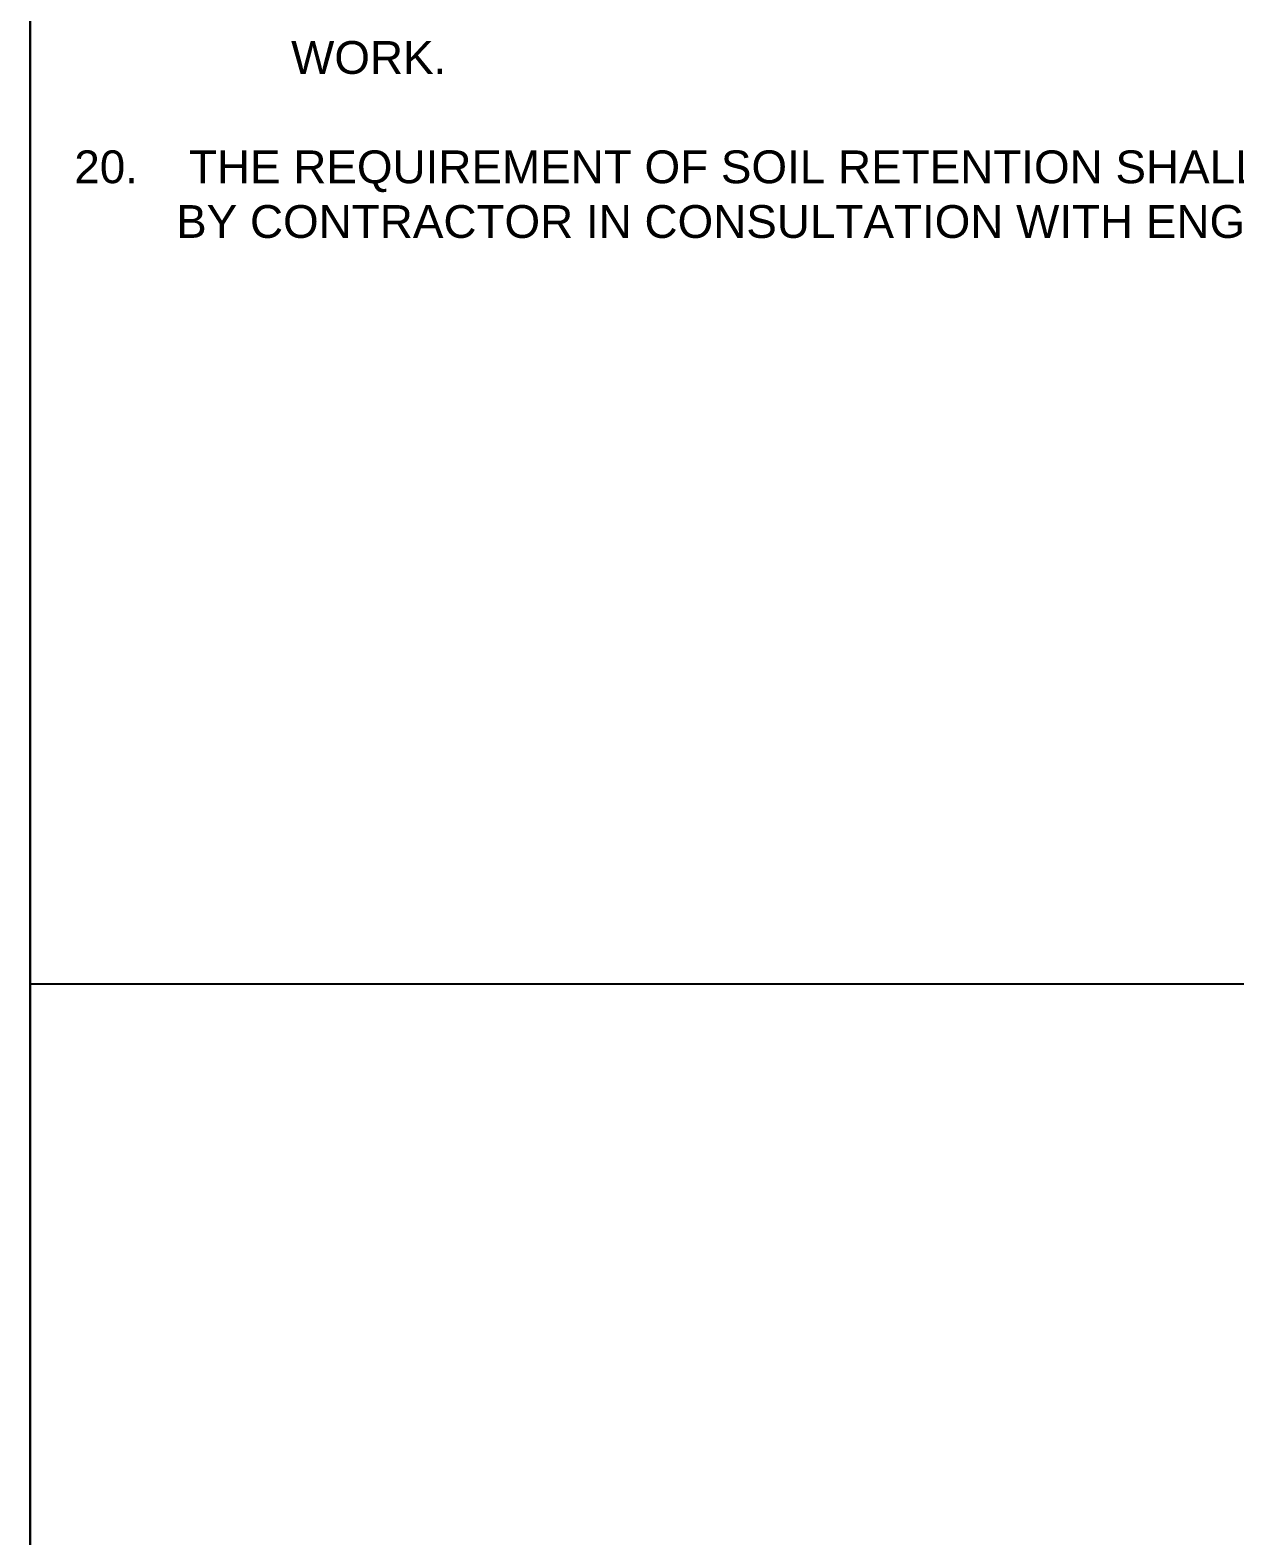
# Model space of a CAD drawing. Header units: inches. Extents: x 1789308 to 1948517, y 1504002 to 1708835.
# Drawn here: x 1901006 to 1907967, y 1556273 to 1564970 of the extents above; entities that cross this region are included whole.
import ezdxf

# ---------------------------------------------------------------- set-up
doc = ezdxf.new("R2010")
doc.units = ezdxf.units.IN
doc.header["$LTSCALE"] = 0.015
doc.header["$MEASUREMENT"] = 0
doc.layers.add('FORMAT - STR', color=7, linetype='Continuous', lineweight=25)
doc.layers.add('TITLE', color=7, linetype='Continuous')
doc.styles.add('PRADEEP - STR', font='swissel.ttf')

# ---------------------------------------------------------------- blocks, each defined once
blk = doc.blocks.new('STRUCTURAL NOTES')
at = {"layer": 'FORMAT - STR'}
for p, q in [((0, 0), (0, -23.0235)), ((0, -23.0235), (10.0585, -23.0235))]:
    blk.add_line(p, q, dxfattribs=at)
at = {"layer": 'FORMAT - STR', "style": 'PRADEEP - STR'}
for s, p in [('WORK.', (1.0742, -19.28)), ('20.    THE REQUIREMENT OF SOIL RETENTION SHALL BE DECIDED BASED ON SITE CONDITION', (0.1819, -19.73)), ('        BY CONTRACTOR IN CONSULTATION WITH ENGINEER IN -CHARGE.', (0.1819, -19.955))]:
    blk.add_text(s, height=0.135, dxfattribs=at).set_placement(p)

msp = doc.modelspace()

# ---------------------------------------------------------------- linework, layer by layer
at = {"layer": 'TITLE', "color": 125}
for p, q in [((1901006.2, 1591778.9), (1901006.1, 1532378.8)), ((1901006.1, 1532378.8), (1901006.1, 1568324.5))]:
    msp.add_line(p, q, dxfattribs=at)

# ---------------------------------------------------------------- block references
at = {"layer": 'FORMAT - STR', "xscale": 1403.623503341286, "yscale": 1403.623503341286, "zscale": 1403.623503341286}
msp.add_blockref('STRUCTURAL NOTES', (1901006.2, 1591778.9), dxfattribs=at)

doc.saveas('drawing.dxf')
